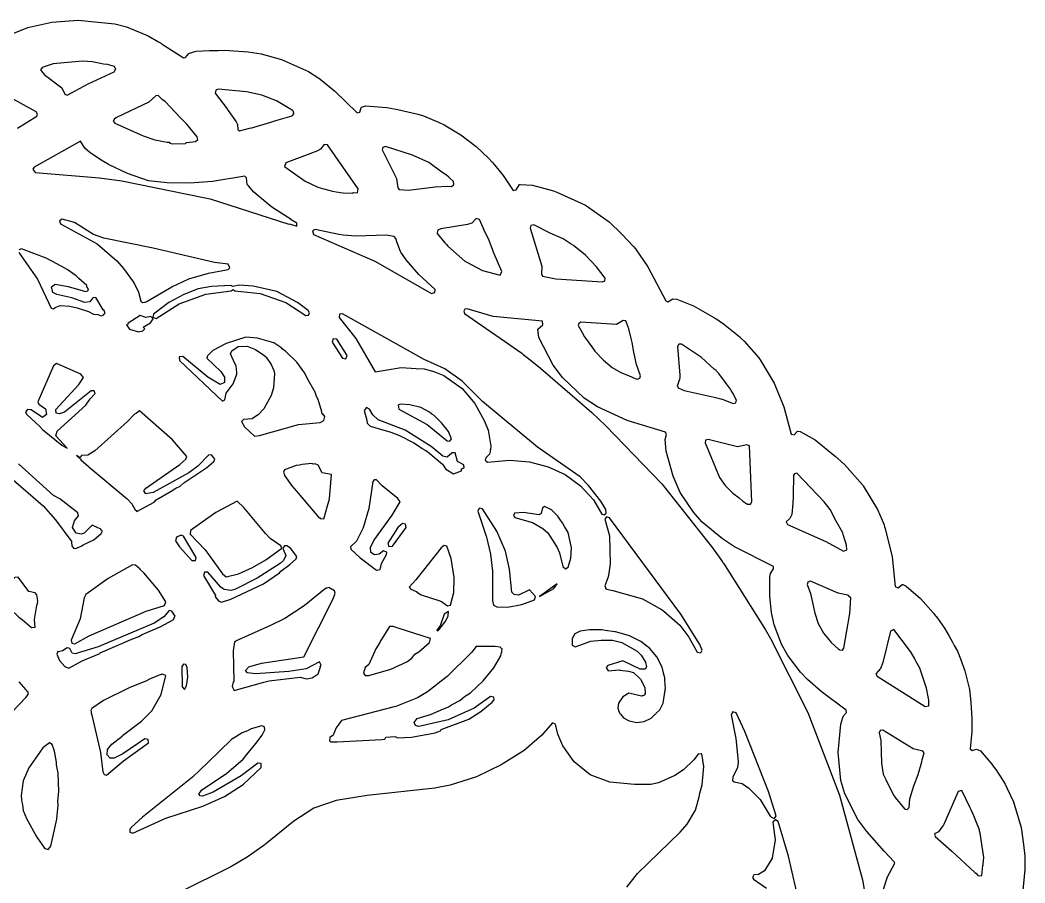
# Model space of a CAD drawing. Header units: millimetres. Extents: x 0 to 300, y 0 to 299.
# Drawn here: x 153.5 to 297.3, y 175.3 to 298.7 of the extents above; entities that cross this region are included whole.
import ezdxf

# ---------------------------------------------------------------- set-up
doc = ezdxf.new("R2010")
doc.units = ezdxf.units.MM
doc.layers.add('CUT', color=7, linetype='CONTINUOUS')

msp = doc.modelspace()

# ---------------------------------------------------------------- linework, layer by layer
at = {"layer": 'CUT'}
for points in [[(149.9403, 295.8189), (154.5807, 297.655), (158.0445, 298.4522), (161.7678, 298.7252), (161.7747, 298.7246), (161.7758, 298.7245), (161.7781, 298.7243), (161.7803, 298.7242), (167.041, 298.2104), (168.7008, 297.7719), (171.8076, 296.4905), (173.3026, 295.616), (173.7097, 295.3551), (173.8156, 295.2872), (174.3386, 294.952), (176.434, 293.609), (176.8549, 293.3107), (177.1832, 293.3752), (177.6556, 293.9285), (177.7462, 293.9761), (178.7089, 294.3016), (180.5932, 294.4003), (180.9395, 294.4006), (181.2008, 294.4007), (181.8598, 294.4011), (182.7613, 294.4016), (186.137, 294.1907), (187.9968, 293.884), (190.8974, 293.0827), (194.7603, 291.3625), (196.2257, 290.4382), (196.2888, 290.3896), (196.3271, 290.3601), (196.3609, 290.3341), (196.4321, 290.2793), (198.5094, 288.6013), (198.5094, 288.6012), (201.7142, 285.4509), (202.136, 285.5551), (202.2906, 286.2194), (202.3665, 286.2807), (202.9135, 286.4846), (205.9915, 286.2069), (207.5685, 285.9371), (210.4323, 285.2636), (211.2172, 285.0252), (213.3629, 284.1223), (214.1707, 283.7569), (216.5784, 282.3213), (218.7697, 280.6448), (220.5342, 278.9856), (221.0345, 278.3995), (221.3675, 278.0094), (221.5617, 277.7819), (222.6417, 276.5166), (224.0855, 274.3711), (224.5149, 274.4513), (224.9915, 275.2096), (225.0402, 275.2273), (226.8179, 275.1128), (229.8378, 274.2801), (230.2988, 274.1292), (234.4316, 272.2648), (237.7825, 269.8905), (239.6332, 268.0855), (241.3478, 266.2891), (241.5501, 266.0023), (243.3496, 263.4285), (245.897, 258.5435), (246.2211, 258.4434), (246.934, 258.8407), (247.4778, 258.7913), (249.8575, 257.8587), (252.8955, 256.131), (253.0313, 256.0408), (253.1956, 255.9317), (253.5692, 255.6836), (254.1711, 255.2837), (256.3171, 253.548), (256.5351, 253.346), (256.5908, 253.2944), (256.7008, 253.1925), (257.1164, 252.8074), (259.2146, 250.4096), (259.4351, 250.1234), (261.3947, 246.7757), (262.8058, 243.4007), (263.8466, 239.5151), (264.2627, 239.4064), (264.7418, 239.9039), (265.1543, 239.8937), (267.2965, 238.6753), (270.1987, 236.3172), (270.2459, 236.2736), (270.3472, 236.1799), (270.5414, 236.0004), (271.4605, 235.1507), (274.0917, 232.1793), (274.1417, 232.1112), (276.1913, 228.6952), (276.8551, 227.2077), (277.1399, 226.5017), (277.2179, 226.2495), (277.2229, 226.2335), (277.2235, 226.2317), (277.2999, 225.9845), (278.2855, 221.929), (278.7449, 217.7086), (279.1645, 217.516), (279.735, 217.9869), (279.8458, 217.9794), (280.3073, 217.756), (282.3529, 215.9721), (284.2368, 213.8904), (284.5302, 213.5086), (284.5334, 213.5044), (284.6214, 213.3899), (284.788, 213.1731), (285.8175, 211.7282), (286.4518, 210.5972), (286.9266, 209.7506), (287.1919, 209.2778), (287.6423, 208.4747), (288.0708, 207.3646), (288.699, 205.65), (289.3544, 202.9734), (289.5732, 201.1718), (289.7173, 198.8236), (289.7173, 196.9551), (289.4782, 194.4985), (289.7618, 194.2604), (290.3548, 194.4325), (290.9328, 194.2094), (292.5883, 192.2815), (292.8666, 191.8778), (293.1262, 191.5012), (293.3711, 191.146), (293.7643, 190.5756), (294.4751, 189.4426), (294.7726, 188.817), (295.6759, 186.8885), (296.7893, 183.2478), (297.117, 180.8183), (297.3044, 179.1237), (297.3046, 177.2018), (296.9412, 173.7355)], [(153.131, 283.2842), (155.8713, 284.9724), (156.0017, 285.2802), (155.8141, 285.5974), (150.2905, 288.6232)], [(153.2898, 265.46), (155.958, 261.6703), (157.917, 257.5095), (158.2791, 257.4271), (158.5219, 257.634), (159.2171, 257.8868), (160.6322, 257.7955), (161.6406, 257.5724), (163.2664, 257.0411), (163.9934, 256.6776), (164.5995, 256.6055), (165.0969, 256.4429), (165.4799, 256.5659), (165.4894, 256.6396), (165.6863, 256.7381), (165.5049, 257.1915), (165.3568, 257.2922), (164.3104, 259.0252), (163.9067, 258.9896), (163.4724, 258.4201), (162.7784, 258.3415), (160.8767, 259.0077), (158.7269, 259.4716), (158.1916, 259.7689), (157.9887, 260.5775), (158.4962, 260.9361), (160.3886, 260.6293), (162.8388, 259.8861), (163.1625, 259.9818), (163.2903, 260.2942), (163.0411, 260.5515), (163.0254, 260.7741), (161.9084, 261.7637), (161.7845, 261.8491), (161.5224, 262.1198), (160.2096, 263.0379), (159.4473, 263.4607), (159.2748, 263.5797), (158.8539, 263.7899), (157.2391, 264.6857), (153.7139, 266.0286), (153.3081, 265.8647)], [(277.0092, 174.2524), (277.6156, 176.1684), (278.687, 178.1237), (278.6129, 178.207), (278.6448, 178.2712), (277.162, 179.8397), (274.6653, 182.6492), (273.3834, 184.3858), (271.5281, 188.0358), (270.9481, 189.9426), (270.5557, 193.9723), (270.9505, 198.0048), (271.2569, 198.9562), (271.3379, 199.1812), (271.7556, 199.6825), (271.7458, 200.0132), (268.1383, 202.6944), (266.1924, 204.3937), (265.1795, 205.4639), (263.3733, 207.8192), (262.4557, 209.4365), (261.4391, 212.1955), (261.0402, 213.966), (260.7923, 216.3248), (260.7906, 219.02), (260.898, 219.5756), (261.3355, 220.2211), (261.3052, 220.5595), (255.7393, 223.3871), (254.0283, 224.5156), (251.1113, 226.9186), (251.0569, 226.9699), (251.0552, 226.9715), (251.052, 226.9745), (251.0518, 226.9747), (249.8532, 228.3252), (247.9482, 231.1675), (246.9555, 233.4875), (245.9557, 237.0392), (245.9491, 237.0672), (245.7967, 238.7121), (246.0082, 239.4541), (245.8698, 239.7594), (240.3856, 241.4327), (236.1253, 243.3967), (234.2228, 244.6454), (231.1098, 247.6073), (229.7987, 249.3853), (227.7395, 253.3222), (227.5714, 254.5351), (228.3055, 255.1578), (228.2374, 255.6525), (221.1989, 256.3172), (217.475, 257.4406), (217.15, 257.388), (216.9811, 257.1054), (217.1161, 256.7684), (225.2799, 251.075), (225.5156, 250.8866), (225.8648, 250.6076), (226.0147, 250.4878), (227.9696, 248.9257), (235.3443, 242.6027), (237.3435, 240.6868), (245.3615, 232.3743), (252.5759, 223.2135), (253.7696, 221.5626), (254.0851, 221.1261), (254.1413, 221.0485), (254.1509, 221.0352), (260.1984, 211.5131), (260.8722, 210.2779), (266.2183, 199.6702), (270.7584, 187.8603), (274.0785, 175.7267), (276.1746, 163.3312)], [(152.1865, 233.2602), (156.7898, 229.2627), (158.5704, 227.2371), (160.9018, 224.0993), (160.8495, 224.0295), (160.91, 223.5156), (161.1518, 223.1831), (161.4843, 223.1528), (161.7415, 223.2784), (161.8035, 223.2681), (162.3285, 223.5362), (162.498, 223.6476), (164.0236, 224.3922), (165.0817, 225.2689), (165.1452, 225.3869), (165.1492, 225.3895), (165.1485, 225.3931), (165.2933, 225.6619), (165.077, 225.7628), (165.0482, 225.9119), (163.7991, 226.4582), (162.6389, 225.355), (162.2308, 225.2101), (161.5047, 225.3461), (161.0047, 226.149), (161.2916, 227.0762), (161.8684, 227.7884), (161.7487, 228.2347), (159.1763, 230.2214), (158.2564, 230.7088), (153.2692, 235.2728)], [(151.4541, 198.8242), (154.3199, 201.8409), (154.6222, 202.2641), (154.6524, 202.6571), (154.4331, 202.7256), (154.3554, 202.9304), (153.3391, 204.0626)], [(240.3421, 174.6768), (241.8773, 176.6357), (247.9736, 182.5516), (248.9665, 183.6989), (250.1562, 185.7002), (250.6684, 187.6325), (250.7537, 187.872), (250.7978, 188.1206), (251.1206, 189.3382), (251.3273, 191.9448), (251.0703, 193.7438), (250.5413, 193.7374), (249.9294, 192.8905), (248.4368, 191.4696), (247.2093, 190.6747), (244.8458, 189.6144), (243.7673, 189.3875), (241.414, 189.3576), (237.8797, 189.6914), (235.0957, 190.7674), (232.8058, 192.6166), (231.1819, 194.9269), (230.4461, 196.5597), (230.1268, 198.0246), (229.6812, 198.2198), (228.1557, 196.4504), (225.6249, 194.2581), (222.3574, 192.1705), (218.8013, 190.455), (215.0527, 189.2761), (212.8581, 188.8482), (203.1889, 187.8163), (198.7313, 187.0989), (195.5454, 186.0016), (192.6643, 184.1454), (188.6002, 180.8545), (188.5425, 180.8101), (188.5144, 180.7886), (188.4115, 180.7095), (188.2195, 180.5619), (186.0028, 178.9983), (183.6416, 177.6182), (176.2705, 173.9198)], [(265.5684, 169.9798), (263.4599, 179.1064), (262.0083, 184.0706), (261.5875, 184.3355), (261.2485, 183.9718), (261.5723, 181.4423), (261.1258, 178.8276), (260.0263, 177.0516), (259.1629, 176.5214), (258.5053, 176.464), (258.3008, 176.0822), (258.441, 175.8189), (260.297, 174.5692)]]:
    msp.add_lwpolyline(points, dxfattribs=at)
for points in [[(166.9848, 292.0734), (166.0051, 292.3826), (165.4265, 292.4232), (163.8675, 292.7416), (162.4328, 292.8329), (158.2464, 292.4479), (156.6498, 291.9286), (156.4253, 291.5964), (156.6298, 291.3435), (156.6308, 291.2719), (156.7755, 291.1633), (156.9424, 290.9569), (159.4822, 289.0241), (159.9067, 288.1454), (160.2198, 287.9646), (163.2402, 289.6071), (166.9676, 291.3168), (167.0003, 291.4048), (167.1899, 291.7343), (167.1483, 291.8031), (167.1577, 291.8284), (167.1194, 291.8508)], [(174.8375, 281.2711), (174.9063, 281.1335), (175.2389, 281.0428), (177.1736, 281.073), (177.2893, 281.2119), (178.6042, 281.3466), (178.9423, 281.6638), (178.8527, 282.0115), (177.3475, 283.8372), (176.4473, 284.7401), (174.2313, 287.0737), (173.8829, 287.3121), (173.2381, 287.9588), (172.9145, 287.9015), (171.9077, 287.0034), (167.3098, 284.7742), (167.2312, 284.7369), (167.231, 284.736), (166.9942, 284.6212), (166.8339, 284.2593), (167.0385, 283.9596), (171.1077, 282.1479), (172.7963, 281.5834), (174.5484, 281.2811)], [(184.6014, 283.7849), (184.6605, 283.0861), (184.9071, 282.8727), (186.3096, 283.2767), (186.6635, 283.3301), (189.3891, 284.1167), (190.0755, 284.3615), (192.4309, 285.04), (192.6908, 285.3063), (192.6331, 285.6388), (192.5158, 285.7326), (192.4945, 285.817), (192.1754, 286.0045), (192.1187, 286.0498), (190.1666, 287.1569), (188.1108, 287.9657), (185.909, 288.4812), (181.8597, 288.8435), (181.4836, 288.7127), (181.4339, 288.2852), (183.1088, 286.0295), (183.1252, 286.0058), (183.2314, 285.8529), (183.2687, 285.7992), (184.4096, 284.156)], [(193.1046, 269.6764), (192.306, 270.1496), (192.2804, 270.2229), (189.5329, 271.9747), (187.4958, 273.6462), (186.9679, 274.0954), (186.192, 274.9982), (186.0035, 275.2287), (185.8839, 276.1422), (185.6599, 276.3895), (181.0425, 275.6354), (177.7979, 275.3923), (177.7903, 275.3921), (174.54, 275.4519), (171.8853, 275.7552), (168.8634, 276.7709), (166.2493, 278.0014), (166.239, 278.0074), (166.1515, 278.0592), (166.009, 278.1437), (165.0793, 278.6943), (163.4512, 279.7762), (162.7487, 280.4198), (162.1574, 281.3849), (155.4826, 277.6679), (155.2922, 277.3826), (155.6283, 276.9439), (164.8665, 276.1423), (168.0326, 275.7453), (179.9656, 273.3155), (180.6842, 273.1353), (191.9501, 269.5412), (192.0387, 269.5989), (193.1046, 269.2532)], [(191.5141, 278.3297), (191.3446, 277.7993), (194.2854, 275.7012), (196.1239, 274.8262), (196.7922, 274.6575), (198.208, 274.2395), (198.7482, 274.1635), (199.0405, 274.0897), (199.3128, 274.084), (199.7245, 274.0261), (201.0352, 273.9701), (201.2129, 274.0448), (201.7829, 274.0331), (201.8909, 274.5738), (197.4795, 280.8817), (197.0211, 280.9447), (196.5085, 280.2815), (196.0746, 280.0294), (196.0721, 280.0284), (196.0598, 280.0235), (195.9381, 279.9757), (194.5639, 279.4355)], [(209.0743, 274.4199), (212.8965, 274.8681), (214.6597, 274.9641), (215.2336, 274.9406), (215.5356, 275.1404), (215.5346, 275.1786), (215.5757, 275.2065), (215.5227, 275.6418), (214.9838, 276.1204), (214.9206, 276.1887), (214.8393, 276.2487), (214.5317, 276.5218), (213.8665, 276.9659), (212.0012, 278.3412), (209.6419, 279.4191), (205.7674, 280.6496), (205.3866, 280.515), (205.316, 280.1513), (207.3508, 276.0555), (207.5565, 274.7304), (207.7589, 274.4733)], [(169.7226, 261.2155), (169.7368, 261.1935), (169.7371, 261.193), (169.7394, 261.1895), (169.7495, 261.1736), (170.4493, 259.8305), (170.774, 258.5424), (171.0175, 258.3147), (171.3158, 258.3659), (171.3198, 258.3628), (171.3283, 258.3681), (171.5383, 258.4041), (175.1904, 260.5755), (177.6646, 261.7072), (180.4407, 262.5324), (183.2647, 263.0404), (183.5292, 263.3017), (183.2621, 263.7902), (181.3293, 264.0604), (172.5128, 266.1136), (165.4953, 267.5134), (164.0021, 268.0778), (161.2867, 269.7653), (159.5156, 270.2683), (159.1226, 270.0097), (159.2643, 269.5611), (164.5102, 266.7022), (167.356, 264.285), (168.3017, 263.1773)], [(213.3379, 268.73), (213.3328, 268.7115), (213.2665, 268.6809), (213.1859, 268.2889), (213.2092, 268.2602), (213.1907, 268.1928), (214.2822, 266.8451), (214.5328, 266.6359), (214.7241, 266.4011), (217.1572, 264.243), (217.8281, 263.8843), (217.8698, 263.8495), (218.0723, 263.7537), (219.6756, 262.8964), (222.2081, 262.2543), (222.4328, 262.7523), (221.3488, 265.3046), (220.5128, 267.413), (220.0911, 268.2657), (219.2619, 270.2179), (218.763, 270.3571), (218.1676, 269.6885), (217.5293, 269.4681), (213.7149, 268.8877), (213.3903, 268.738)], [(232.3464, 266.6759), (231.2004, 267.4277), (229.3398, 268.2455), (227.0341, 269.4492), (226.5773, 269.3394), (226.5066, 268.9741), (228.1614, 263.5076), (228.0993, 262.4077), (228.2508, 262.1051), (230.1676, 261.6923), (236.8383, 261.2617), (237.1776, 261.4168), (237.2314, 261.786), (236.0041, 263.4174), (234.4243, 265.0897), (232.7003, 266.4912)], [(207.9753, 265.5282), (207.9143, 265.628), (207.4358, 266.8633), (207.2715, 267.5033), (207.0499, 267.7592), (205.9074, 267.9539), (201.5432, 267.8354), (199.75, 267.9801), (199.1036, 268.0531), (195.7235, 268.7827), (195.3447, 268.5798), (195.4974, 268.054), (204.2441, 264.2197), (212.39, 259.638), (212.8437, 259.7418), (212.8749, 260.2062), (210.569, 262.351), (210.2623, 262.6884), (208.7526, 264.4529)], [(183.9644, 260.1732), (184.2467, 260.0046), (187.8661, 259.6222), (191.5045, 258.3164), (194.3835, 256.4696), (194.7515, 256.5139), (194.9161, 256.846), (194.7365, 257.169), (193.2102, 258.3282), (190.2454, 259.8848), (186.8438, 260.6671), (184.8325, 260.7902), (183.9584, 260.6028), (183.6307, 260.7735), (180.8638, 260.6411), (178.9738, 260.2805), (176.9179, 259.474), (174.78, 258.3456), (172.5677, 256.6817), (172.4934, 256.2235), (172.9472, 256.0275), (176.234, 258.1177), (180.0863, 259.5412), (183.6849, 259.9966)], [(171.3392, 254.5615), (171.116, 254.7847), (172.1625, 255.4353), (172.5247, 255.999), (172.2264, 256.3063), (171.5033, 256.1966), (170.6523, 256.481), (168.9656, 255.3959), (168.8564, 255.1335), (168.7395, 255.1359), (169.1627, 254.5011), (170.4323, 254.1383), (171.0369, 254.2592)], [(231.4851, 233.7163), (233.7127, 232.0852), (235.5399, 230.1079), (236.7594, 228.0679), (237.0764, 227.9682), (237.3736, 228.1823), (237.3339, 228.7149), (236.6329, 229.9111), (234.8545, 232.1628), (233.6375, 233.382), (227.5216, 237.6539), (219.6929, 244.1828), (216.7524, 247.0906), (214.2664, 248.8254), (211.3064, 250.1684), (199.6518, 256.7313), (199.1971, 256.6628), (199.1424, 256.176), (201.5654, 253.1921), (204.3177, 248.42), (208.0522, 249.0279), (210.2014, 248.8998), (211.3215, 248.8185), (212.7303, 248.4724), (214.1256, 247.8669), (216.7662, 246.0391), (218.5922, 243.8691), (219.981, 241.3631), (220.4735, 240.0758), (220.8753, 237.7943), (220.7974, 237.3019), (220.7757, 237.1645), (220.7679, 237.1155), (220.753, 237.0213), (220.685, 236.6424), (220.1981, 236.1773), (220.0759, 235.7923), (220.3982, 235.4981), (223.515, 235.7869), (226.3882, 235.5365), (229.0581, 234.8374)], [(234.2729, 253.436), (235.2992, 251.9978), (235.4901, 251.7132), (235.5466, 251.6511), (235.7594, 251.3529), (236.9793, 250.0709), (238.2194, 249.0352), (239.4646, 248.3042), (240.5542, 247.8742), (241.6387, 247.414), (241.6839, 247.4284), (241.8064, 247.38), (242.1859, 247.4884), (242.2858, 247.8361), (241.7197, 249.4416), (241.3389, 251.2414), (241.1128, 252.5952), (240.9321, 253.1635), (240.6402, 254.5429), (240.1952, 255.6836), (239.802, 255.7644), (238.8632, 255.1677), (233.73, 255.5038), (233.4381, 255.3481), (233.3709, 255.0241), (233.9324, 254.0354), (233.9331, 254.0337), (233.9352, 254.0306)], [(183.9975, 246.6989), (184.5117, 248.0736), (184.4972, 248.2504), (184.5181, 248.3), (184.4205, 249.2498), (184.212, 249.6167), (183.6227, 250.9644), (183.8063, 251.4248), (184.706, 252.0126), (185.9998, 252.0786), (186.2079, 252.006), (187.2047, 251.6235), (188.3784, 250.7889), (188.6387, 250.5787), (188.7097, 250.4995), (189.4139, 249.4652), (189.7869, 248.5895), (189.8963, 248.1506), (189.7767, 246.1049), (189.4388, 245.0466), (188.3567, 243.1161), (187.5898, 242.3119), (186.6964, 241.7066), (185.4684, 241.5996), (185.1762, 241.2882), (185.6191, 240.5474), (187.0365, 239.2283), (187.7791, 239.2919), (193.3528, 240.8806), (196.4601, 241.1395), (196.974, 241.4418), (197.095, 242.0162), (196.8834, 242.3487), (196.7027, 242.3644), (196.6993, 242.7029), (196.1471, 244.4386), (195.9194, 244.8871), (195.9196, 244.888), (195.7133, 245.4912), (194.6401, 247.407), (194.2233, 248.2279), (193.0819, 249.7805), (191.5256, 251.3394), (190.9973, 251.72), (190.889, 251.8284), (190.7872, 251.8713), (189.8194, 252.5685), (187.4827, 253.2041), (185.8193, 253.3583), (183.0009, 252.4643), (181.0969, 251.4515), (180.2949, 250.6817), (180.224, 250.3838), (182.2162, 248.456), (182.7341, 247.6574), (182.7359, 246.8992), (182.1173, 246.6177), (180.3785, 247.6481), (176.786, 250.6273), (176.2759, 250.5341), (176.3128, 250.0096), (182.4684, 244.1932), (182.8123, 244.3994), (182.9996, 245.3393)], [(198.8097, 253.0649), (198.3192, 253.1156), (198.1712, 252.6452), (199.6372, 250.3727), (200.09, 250.2553), (200.3008, 250.7687)], [(247.7868, 247.1075), (247.6357, 246.5865), (247.5581, 246.4362), (247.6609, 246.12), (248.5588, 245.7512), (252.8135, 244.784), (253.7827, 244.5486), (253.9439, 244.5095), (253.9738, 244.5022), (253.9786, 244.501), (255.5573, 243.876), (255.9112, 243.9739), (256.0186, 244.3597), (255.5169, 245.3756), (255.2665, 245.7259), (255.159, 245.9431), (254.5767, 246.6913), (253.5141, 248.1785), (253.1727, 248.4955), (253.0956, 248.5946), (252.8285, 248.8153), (251.0372, 250.4789), (248.1762, 252.3469), (247.782, 252.3733), (247.567, 252.0417), (247.9398, 247.9343), (247.9096, 247.5305), (247.8604, 247.3608), (247.7971, 247.1429)], [(163.6703, 245.6914), (159.854, 242.662), (159.1474, 242.3814), (158.675, 242.4777), (158.6081, 243.0343), (161.9163, 246.6128), (162.5724, 247.6095), (162.1811, 248.0684), (158.7061, 249.6125), (158.2798, 249.2834), (156.0489, 244.1404), (156.1517, 243.7932), (157.122, 243.1333), (157.2704, 242.2847), (156.6803, 241.8992), (155.0786, 242.9684), (154.5363, 243.012), (154.2739, 242.6753), (154.3868, 242.3672), (155.7213, 241.0923), (156.2767, 240.6296), (156.6778, 240.1722), (159.4589, 237.9049), (160.2449, 237.4817), (158.6083, 239.2482), (158.7735, 239.9274), (162.9051, 243.6486), (163.5281, 244.5386), (164.2516, 245.3119), (164.0769, 245.6794)], [(203.5944, 240.6256), (206.5454, 239.8032), (207.8144, 239.3089), (209.8641, 238.2392), (210.5025, 237.8264), (211.0309, 237.4213), (211.4633, 237.2051), (211.8591, 236.9491), (213.9306, 235.2072), (214.4468, 234.489), (215.5351, 233.8239), (216.6536, 234.2471), (216.6872, 234.533), (217.047, 234.6546), (217.0019, 235.1186), (216.114, 235.5859), (215.7476, 236.8006), (215.3399, 236.81), (214.6282, 236.2156), (213.9843, 236.3603), (212.3115, 237.7463), (208.6094, 240.0444), (204.727, 241.564), (203.9706, 242.2532), (203.4921, 243.0899), (203.0683, 243.2883), (202.758, 242.8984), (203.102, 241.4907), (203.1157, 241.4742), (203.1711, 241.0488)], [(212.7733, 242.1826), (212.4138, 242.3703), (212.1079, 242.6453), (210.8602, 243.2899), (209.2611, 243.7092), (207.9022, 243.8014), (207.5786, 243.629), (207.6829, 243.0889), (211.7711, 240.8678), (214.6021, 238.5632), (214.997, 238.5035), (215.2374, 238.8224), (214.7971, 239.853), (213.8226, 241.104), (213.3532, 241.526)], [(175.1209, 231.3378), (175.8019, 231.7863), (176.4178, 232.0706), (176.9359, 232.5332), (180.2403, 234.7095), (181.2007, 235.5744), (181.3589, 235.9327), (180.9268, 236.4861), (180.5044, 236.5155), (178.9314, 234.9249), (177.6273, 233.9847), (172.5338, 231.1332), (171.4712, 230.955), (171.2204, 231.3751), (171.4844, 231.7571), (176.3657, 235.1515), (177.2038, 235.8969), (177.3375, 236.287), (175.2999, 238.6652), (170.5581, 242.8398), (170.1673, 242.4903), (169.8435, 242.3396), (168.8698, 241.3295), (164.1713, 237.126), (163.1783, 236.4764), (162.2766, 236.4207), (162.074, 236.1262), (161.575, 236.4539), (162.1432, 235.9256), (162.2091, 235.7682), (163.2018, 234.9413), (163.2981, 234.8517), (163.3328, 234.8322), (168.8173, 230.2637), (169.532, 229.4943), (169.7068, 229.0476), (169.8589, 228.8597), (169.9598, 228.6024), (170.0806, 228.5859), (170.2207, 228.4128), (172.6996, 229.7731), (172.9771, 230.0815)], [(256.4252, 230.3745), (256.934, 229.8976), (257.509, 229.5402), (257.5336, 229.5431), (257.6133, 229.4833), (258.047, 229.4879), (258.2167, 229.8145), (257.8795, 237.8022), (257.5218, 237.9834), (256.1787, 237.6698), (256.1776, 237.6698), (251.9564, 238.746), (251.6121, 238.6243), (251.5298, 238.2346), (253.6088, 233.3058), (254.4221, 232.1466), (255.5041, 231.0654)], [(192.4028, 232.0978), (193.0438, 231.3559), (193.2712, 231.05), (196.2596, 227.5555), (196.3284, 227.5538), (196.4297, 227.4365), (196.956, 227.3964), (197.7619, 230.2487), (198.0631, 233.7327), (196.7447, 233.9469), (196.1553, 235.0658), (195.7154, 235.2433), (195.4964, 235.2245), (195.2179, 235.3036), (193.8467, 235.1536), (193.4694, 235.0507), (193.0103, 235.0114), (191.3175, 234.3882), (191.1817, 234.0591), (191.31, 233.6955), (191.3093, 233.6882), (191.3155, 233.6799), (191.3516, 233.5776)], [(205.2079, 221.01), (205.9489, 222.2612), (205.9578, 222.5917), (205.5221, 222.818), (204.8662, 222.3302), (204.2339, 222.2252), (203.689, 222.5578), (203.6363, 223.2758), (204.1223, 224.2777), (206.7527, 227.9062), (207.8872, 229.837), (207.5764, 230.3007), (205.3089, 232.0864), (204.4952, 232.9794), (204.1585, 232.952), (203.977, 232.7101), (203.4082, 228.8598), (202.576, 226.0878), (201.6341, 224.1733), (200.7955, 223.3669), (200.8257, 223.0316), (202.1778, 221.7811), (204.5215, 220.0626), (205.0323, 220.1451)], [(271.7942, 223.6375), (271.3229, 225.0152), (271.2775, 225.104), (271.2249, 225.3626), (270.2879, 227.038), (269.419, 228.7363), (268.5974, 229.8312), (264.6466, 233.8943), (264.3203, 233.8247), (264.1705, 233.5663), (264.1483, 230.8247), (264.1338, 230.4928), (264.1211, 230.2036), (264.1109, 229.9723), (264.0964, 229.6431), (263.9297, 228.0223), (263.6467, 227.4399), (263.1437, 226.9329), (263.3409, 226.5834), (268.824, 224.1311), (271.3349, 222.7723), (271.8291, 222.9523)], [(186.732, 220.4437), (188.6857, 221.5282), (190.9324, 223.1643), (190.8086, 223.5178), (189.2955, 224.5829), (188.6021, 225.3027), (185.5328, 229.0083), (184.5442, 229.9032), (181.4951, 228.27), (177.8648, 225.7276), (177.8137, 225.2066), (179.9621, 222.958), (182.4414, 219.5342), (182.9955, 219.0768), (184.7583, 219.5334)], [(221.0958, 215.7133), (221.2343, 215.0263), (221.7393, 214.7704), (223.2408, 214.7489), (225.3087, 215.1268), (227.1095, 215.7816), (227.2628, 216.279), (226.4017, 217.2096), (224.8355, 216.475), (224.2014, 216.5762), (223.8866, 216.8968), (223.5481, 220.17), (222.9814, 222.761), (221.7228, 225.6026), (219.6495, 228.8179), (219.1969, 228.8955), (218.9842, 228.4884), (220.2674, 224.7651), (220.8219, 222.334), (221.1261, 219.9164)], [(231.3858, 226.2974), (231.1458, 226.8326), (230.8245, 227.208), (230.4758, 227.7738), (229.5261, 228.6659), (228.5685, 229.1492), (228.2371, 228.9788), (228.0909, 228.147), (227.7925, 227.9361), (225.5198, 228.2916), (224.2493, 228.1888), (224.1176, 227.8453), (224.2968, 227.5639), (226.8494, 226.8751), (228.3152, 226.0199), (229.0013, 225.3687), (230.3691, 223.2808), (230.6804, 222.4964), (231.1891, 220.5475), (231.536, 220.2446), (231.9297, 220.4834), (232.3144, 221.7417), (232.4297, 223.2499), (231.9323, 225.4107)], [(237.6196, 218.9649), (237.1852, 217.7839), (237.3008, 217.5732), (237.2678, 217.4289), (237.4009, 217.3909), (237.4346, 217.3295), (238.3049, 217.1328), (242.5593, 215.918), (245.4036, 214.3497), (245.6073, 214.1859), (247.8934, 212.16), (249.2114, 210.471), (250.3865, 208.3119), (250.9235, 208.2139), (251.0934, 208.572), (250.7952, 209.4146), (248.043, 213.7494), (237.8527, 227.5248), (237.4379, 227.657), (237.1591, 227.3226), (237.836, 224.9345), (237.9338, 220.9413), (237.6876, 219.2618)], [(207.5478, 226.1426), (206.1217, 223.8906), (206.2632, 223.421), (206.7781, 223.4885), (208.7291, 226.1545), (208.6662, 226.6409), (208.2438, 226.7175)], [(176.8989, 224.8892), (176.5377, 225.0397), (175.8626, 224.7612), (175.7559, 224.2114), (176.3, 223.3869), (178.082, 221.4302), (178.6052, 221.4205), (178.7049, 221.8739)], [(182.3126, 215.4745), (183.673, 215.8977), (188.3283, 218.0742), (190.5956, 219.6764), (190.8071, 219.8909), (192.1144, 220.8577), (193.0225, 221.6836), (193.1164, 222.014), (192.1739, 223.2063), (191.6906, 223.5175), (191.3202, 223.5013), (191.116, 223.1189), (191.5212, 222.1513), (191.1697, 221.4136), (190.7198, 220.9882), (187.4284, 218.8859), (184.3134, 217.313), (183.6381, 217.141), (182.687, 217.2652), (182.2213, 217.6005), (180.3577, 219.7292), (179.86, 219.7742), (179.7266, 219.2926), (181.4775, 216.4096), (181.4057, 216.2302), (181.9499, 215.5954)], [(210.8797, 216.5023), (213.4462, 215.6907), (213.7938, 215.551), (214.6666, 214.9593), (215.0935, 215.0469), (215.5651, 216.8438), (215.6286, 218.9749), (215.1834, 221.6944), (214.5582, 223.4841), (214.1691, 223.5578), (213.7661, 223.2318), (210.1168, 218.6515), (209.1946, 217.6195), (209.4043, 217.3151), (210.0921, 217.0387), (210.2034, 216.9706), (210.2147, 216.9255)], [(174.3605, 215.4879), (173.2824, 217.1986), (171.194, 219.6749), (170.7288, 220.1055), (170.6997, 220.1387), (170.6691, 220.1608), (170.0074, 220.7734), (169.5994, 220.8209), (166.0946, 218.8299), (162.9125, 216.5812), (162.6564, 216.0806), (162.0747, 213.0746), (160.8211, 210.0149), (160.9003, 209.592), (161.3204, 209.4994), (163.396, 210.6491), (171.5248, 214.1846), (174.1472, 214.9881)], [(155.1081, 211.8421), (155.6605, 211.9011), (155.5635, 212.9995), (155.9069, 215.0071), (156.0227, 215.4183), (155.9881, 215.482), (156.0143, 215.6352), (155.9007, 216.4977), (155.627, 216.8048), (154.7373, 216.9668), (153.2353, 219.0189), (152.7318, 219.0089), (150.8574, 217.0822), (150.5189, 217.018), (150.2187, 216.6932), (150.241, 216.4487), (149.9707, 216.1709), (150.0361, 215.6533), (151.5837, 214.8794), (152.8825, 213.7601), (153.3223, 213.3282), (153.7671, 212.9977)], [(196.1578, 205.1964), (196.4904, 206.1939), (196.4592, 206.2117), (196.5975, 206.4474), (196.3428, 206.9377), (194.4237, 205.9389), (191.9539, 205.5324), (187.1845, 205.2294), (186.0515, 205.3317), (185.7313, 205.6664), (186.209, 206.1996), (188.0308, 206.7291), (194.118, 207.6329), (198.3151, 215.9345), (198.6013, 216.7507), (198.4883, 217.0792), (197.9114, 217.4269), (197.8828, 217.4274), (197.7156, 217.5387), (197.3677, 217.4831), (197.3145, 217.4373), (197.208, 217.4392), (194.1443, 214.9186), (191.3596, 213.1429), (189.3488, 212.1077), (184.3192, 209.8924), (184.3147, 209.8539), (184.1909, 209.8007), (183.9736, 208.5017), (184.1021, 204.0991), (184.0055, 204.0476), (183.8543, 203.3826), (184.1264, 202.8384), (188.383, 203.9993), (189.1626, 204.1929), (193.5873, 204.7463), (193.5883, 204.7429), (194.465, 204.5011), (195.2812, 204.622)], [(229.864, 217.4394), (230.3779, 218.0742), (227.8084, 216.2604)], [(268.4913, 211.0299), (269.4269, 209.8915), (269.429, 209.888), (269.433, 209.8841), (269.5877, 209.6957), (270.0651, 209.2665), (270.6072, 208.7371), (270.6637, 208.7284), (270.7692, 208.6335), (271.1752, 208.5996), (271.3817, 208.8684), (272.2516, 213.8544), (272.3707, 216.0944), (272.2153, 216.2443), (272.0572, 216.435), (272.0171, 216.4356), (271.9738, 216.4774), (270.5606, 216.7326), (266.6307, 218.446), (266.2465, 218.337), (266.1495, 217.9839), (266.6414, 216.7198), (267.2145, 213.8908), (267.7243, 212.3873)], [(175.67, 213.449), (175.2213, 214.1712), (174.83, 214.2525), (174.057, 213.3656), (172.671, 212.4748), (164.6493, 209.0838), (161.3492, 208.0709), (160.928, 208.1784), (160.5963, 208.8252), (160.2408, 208.9406), (159.5783, 208.4834), (158.9938, 208.3375), (158.8846, 208.4007), (158.7334, 208.0077), (159.1264, 207.1311), (159.9124, 206.2544), (160.4565, 206.0126), (162.3912, 207.0706), (164.9003, 208.1286), (164.954, 208.2092), (169.4714, 210.1809), (170.4928, 210.547), (170.9593, 210.8303), (173.5252, 211.9501), (175.4078, 212.9379)], [(214.1748, 213.7211), (213.6306, 212.0887), (213.147, 211.4539), (213.2981, 211.3632), (213.4795, 211.5446), (214.4166, 212.8143), (214.7794, 213.5095), (214.8096, 214.1141)], [(207.7275, 211.7063), (206.8928, 211.9756), (206.3797, 211.9838), (205.5168, 210.5883), (205.0839, 209.941), (204.9583, 209.6848), (204.39, 208.7658), (203.4025, 206.5507), (202.8991, 206.1032), (202.6572, 205.287), (202.8991, 204.9847), (203.413, 204.9545), (206.5569, 205.8614), (208.8241, 206.9195), (209.5798, 207.4334), (210.0111, 208.0084), (210.5533, 208.3365), (212.1012, 209.7124), (212.2272, 210.2549), (207.7531, 211.698), (207.7407, 211.7041)], [(239.6021, 209.6766), (241.8252, 208.4281), (242.4043, 207.8808), (243.0017, 206.8954), (243.1635, 206.2027), (242.957, 205.8556), (242.2303, 205.8822), (239.7721, 207.0841), (237.5986, 206.404), (237.3534, 206.1281), (237.6452, 205.6578), (239.2405, 205.7939), (239.3561, 205.7405), (240.5713, 205.5748), (241.2862, 205.3881), (242.2829, 204.4347), (242.9108, 203.2666), (242.9507, 202.3306), (242.7922, 202.1371), (242.7246, 202.1118), (242.6122, 202.0696), (242.5356, 202.0409), (242.4255, 201.9996), (240.618, 202.4397), (239.7554, 201.9383), (239.1279, 201.0345), (239.0366, 200.3113), (239.1188, 200.0646), (239.1166, 200.0454), (239.1523, 199.9641), (239.2715, 199.6067), (239.3495, 199.5159), (239.3616, 199.4884), (239.4195, 199.4344), (239.8678, 198.9121), (240.1507, 198.7522), (240.1728, 198.7315), (240.199, 198.7249), (240.646, 198.4722), (241.755, 198.2531), (242.7898, 198.3983), (243.805, 198.8897), (244.3809, 199.4318), (244.4918, 199.5098), (244.5298, 199.5719), (245.0486, 200.0604), (245.5115, 200.9959), (245.8249, 202.8514), (245.8217, 202.9457), (245.853, 203.1147), (245.7929, 204.2595), (245.774, 204.3564), (245.765, 204.6216), (245.5881, 205.3082), (245.5793, 205.3532), (245.5731, 205.3663), (245.3658, 206.1707), (244.6205, 207.655), (243.6225, 208.821), (242.3255, 209.8323), (240.7289, 210.6516), (238.9144, 211.1802), (238.7015, 211.2111), (238.6151, 211.24), (237.2364, 211.427), (237.2126, 211.4278), (236.8066, 211.4869), (234.9645, 211.4864), (233.6455, 211.3102), (232.896, 210.913), (232.5059, 210.2692), (232.5091, 209.2865), (232.9307, 209.0758), (235.1562, 209.8788), (236.6786, 210.0131), (236.9828, 210.0159), (237.1301, 210.0172), (237.2403, 210.0183), (238.2553, 210.0275)], [(283.1995, 203.1397), (282.2616, 206.0099), (281.6932, 207.0449), (281.6208, 207.227), (281.4793, 207.4344), (280.9347, 208.426), (278.5674, 211.5417), (278.0578, 211.3323), (276.975, 206.8094), (276.6535, 205.9887), (275.9704, 205.196), (276.1577, 204.8743), (283.0254, 200.5277), (283.541, 200.6458), (283.5573, 201.4298)], [(207.1662, 196.2665), (207.494, 196.067), (209.4892, 196.1577), (212.9051, 196.7925), (213.6609, 197.0343), (213.7548, 197.2692), (217.6985, 198.7469), (219.4547, 199.8228), (221.0599, 201.1362), (221.3585, 201.5035), (221.2819, 201.8642), (220.8281, 201.9699), (218.4911, 200.2877), (214.768, 198.6437), (210.5798, 197.673), (210.0734, 197.8166), (209.9149, 198.2596), (210.3392, 198.827), (212.2495, 199.4049), (214.0896, 200.1847), (214.2351, 200.2308), (214.3828, 200.309), (214.8159, 200.4925), (215.2315, 200.7581), (216.4335, 201.3942), (217.0988, 201.9513), (217.9543, 202.498), (219.7694, 204.1959), (221.3057, 206.0855), (222.3079, 207.7915), (222.4081, 208.2801), (222.4327, 208.325), (222.4336, 208.4045), (222.5103, 208.7779), (222.4381, 208.7997), (222.4382, 208.8041), (222.2164, 209.0059), (221.4765, 209.098), (218.7605, 209.0958), (218.0907, 208.2569), (214.6267, 204.8372), (211.8214, 202.6207), (210.3809, 201.7958), (207.2487, 200.5489), (207.0761, 200.4904), (207.0527, 200.4824), (207.0313, 200.4752), (207.024, 200.4727), (199.4769, 198.5391), (198.7048, 197.4866), (198.2675, 196.3554), (198.153, 196.339), (197.8205, 196.0972), (197.76, 195.6135), (198.0321, 195.4624), (198.4446, 195.4813), (198.4887, 195.4653), (198.877, 195.5011), (205.2872, 195.7949), (205.7104, 195.8856), (205.852, 196.1451)], [(177.234, 206.5567), (176.9015, 206.5869), (176.6597, 206.2544), (176.6899, 203.3523), (177.0224, 202.9896), (177.2945, 203.4733), (177.4759, 204.7127), (177.4154, 206.1335)], [(163.7419, 199.274), (163.9544, 198.4775), (165.0124, 193.9759), (165.3501, 191.212), (165.509, 190.8323), (165.8635, 190.7246), (168.3014, 192.7812), (171.8455, 195.3496), (171.8006, 195.8069), (171.3515, 195.904), (168.1925, 193.7772), (166.9325, 193.1472), (166.3807, 193.1578), (165.9704, 193.6449), (166.0082, 194.3668), (166.6, 195.1473), (168.0864, 196.3156), (168.1554, 196.3698), (168.1582, 196.372), (168.1583, 196.3721), (170.8589, 198.4546), (172.3382, 199.9367), (173.69, 202.2691), (174.3672, 204.9554), (173.8866, 205.1691), (173.7072, 205.0962), (173.6371, 205.1307), (172.0337, 204.4623), (171.5736, 204.2285), (169.1103, 203.2267), (165.4448, 201.3788), (163.7384, 200.2636), (163.721, 200.1603), (163.629, 199.9627), (163.6581, 199.7853), (163.6535, 199.7578), (163.6836, 199.63)], [(255.5201, 199.7783), (255.2621, 199.3583), (255.9495, 195.9687), (256.2434, 192.6758), (256.2444, 192.6389), (256.2457, 192.5936), (256.2463, 192.5712), (256.2479, 192.5172), (256.1783, 191.8186), (255.4952, 190.4245), (255.4449, 189.9726), (255.6831, 189.7482), (256.8491, 189.5043), (257.804, 188.8312), (259.3936, 187.24), (260.8443, 184.8376), (260.9193, 184.8134), (260.9877, 184.692), (261.4486, 184.497), (261.722, 184.9162), (260.5883, 188.3865), (257.2373, 196.9581), (255.9834, 199.6102)], [(185.4365, 189.3923), (188.0165, 191.8249), (187.975, 192.3777), (187.5087, 192.4072), (185.1129, 190.5977), (181.145, 188.2955), (179.5825, 187.7267), (179.2491, 187.7516), (179.0873, 188.0017), (179.5169, 188.6393), (183.0477, 190.9564), (185.4302, 193.0125), (185.9603, 193.6819), (186.8236, 194.7043), (187.2155, 195.267), (188.135, 196.428), (188.5246, 197.1844), (188.4806, 197.6516), (188.0997, 197.7902), (186.5487, 197.3287), (186.045, 197.0611), (185.2615, 196.7465), (183.9682, 195.9707), (183.9379, 195.9417), (183.7275, 195.8299), (180.3751, 192.5328), (178.1699, 190.4229), (171.0268, 184.7259), (170.5286, 184.2567), (170.4635, 184.2242), (169.3714, 183.2212), (169.3714, 183.1669), (169.2009, 183.0064), (169.1958, 182.5484), (169.6296, 182.4013), (174.3448, 184.5631), (179.6557, 186.2946), (182.7461, 187.6612)], [(277.3747, 190.1913), (277.396, 190.0848), (278.5126, 187.8512), (278.6056, 187.7379), (278.727, 187.4958), (280.0739, 185.8826), (280.4684, 185.8029), (280.7159, 186.0766), (280.8419, 187.3309), (281.4237, 189.1897), (282.0268, 190.8268), (282.5653, 192.6299), (282.5871, 192.9073), (282.9032, 193.9173), (282.6793, 194.1646), (281.2907, 194.5004), (276.9794, 197.1565), (276.6081, 197.1204), (276.437, 196.7888), (276.6886, 195.6702), (276.778, 192.4066), (277.0341, 190.8702)], [(158.7337, 184.4091), (158.9167, 186.4791), (158.8994, 186.9767), (159.0367, 188.3781), (158.9188, 191.0068), (158.7169, 192.2088), (158.704, 192.5769), (158.4266, 194.1413), (158.0708, 195.08), (157.6962, 195.333), (156.7609, 194.611), (154.7561, 191.7507), (153.948, 189.8975), (153.6264, 187.8164), (153.7083, 187.256), (153.7201, 186.8367), (153.8198, 186.4932), (153.9396, 185.6735), (154.415, 184.4986), (155.8822, 181.8597), (156.988, 180.2774), (157.0415, 180.2564), (157.0495, 180.245), (157.0734, 180.2438), (157.5297, 180.0643), (157.8782, 180.5643)], [(290.6286, 176.3231), (291.1539, 176.3561), (291.2999, 177.8142), (291.3208, 177.9202), (291.3192, 178.0074), (291.4125, 178.939), (290.9103, 182.4231), (290.8157, 182.6822), (290.7826, 182.9049), (290.2693, 184.1794), (290.0135, 184.8805), (289.8426, 185.2391), (289.6263, 185.7762), (289.4608, 186.0402), (288.2835, 188.5109), (287.756, 188.3814), (285.6515, 183.5768), (285.6176, 183.5304), (285.4805, 183.3426), (285.4363, 183.2821), (284.9494, 182.6156), (284.3542, 182.315), (284.4422, 181.9282), (286.8649, 179.8322), (290.116, 176.8012), (290.2835, 176.6814)]]:
    msp.add_lwpolyline(points, close=True, dxfattribs=at)

doc.saveas('drawing.dxf')
